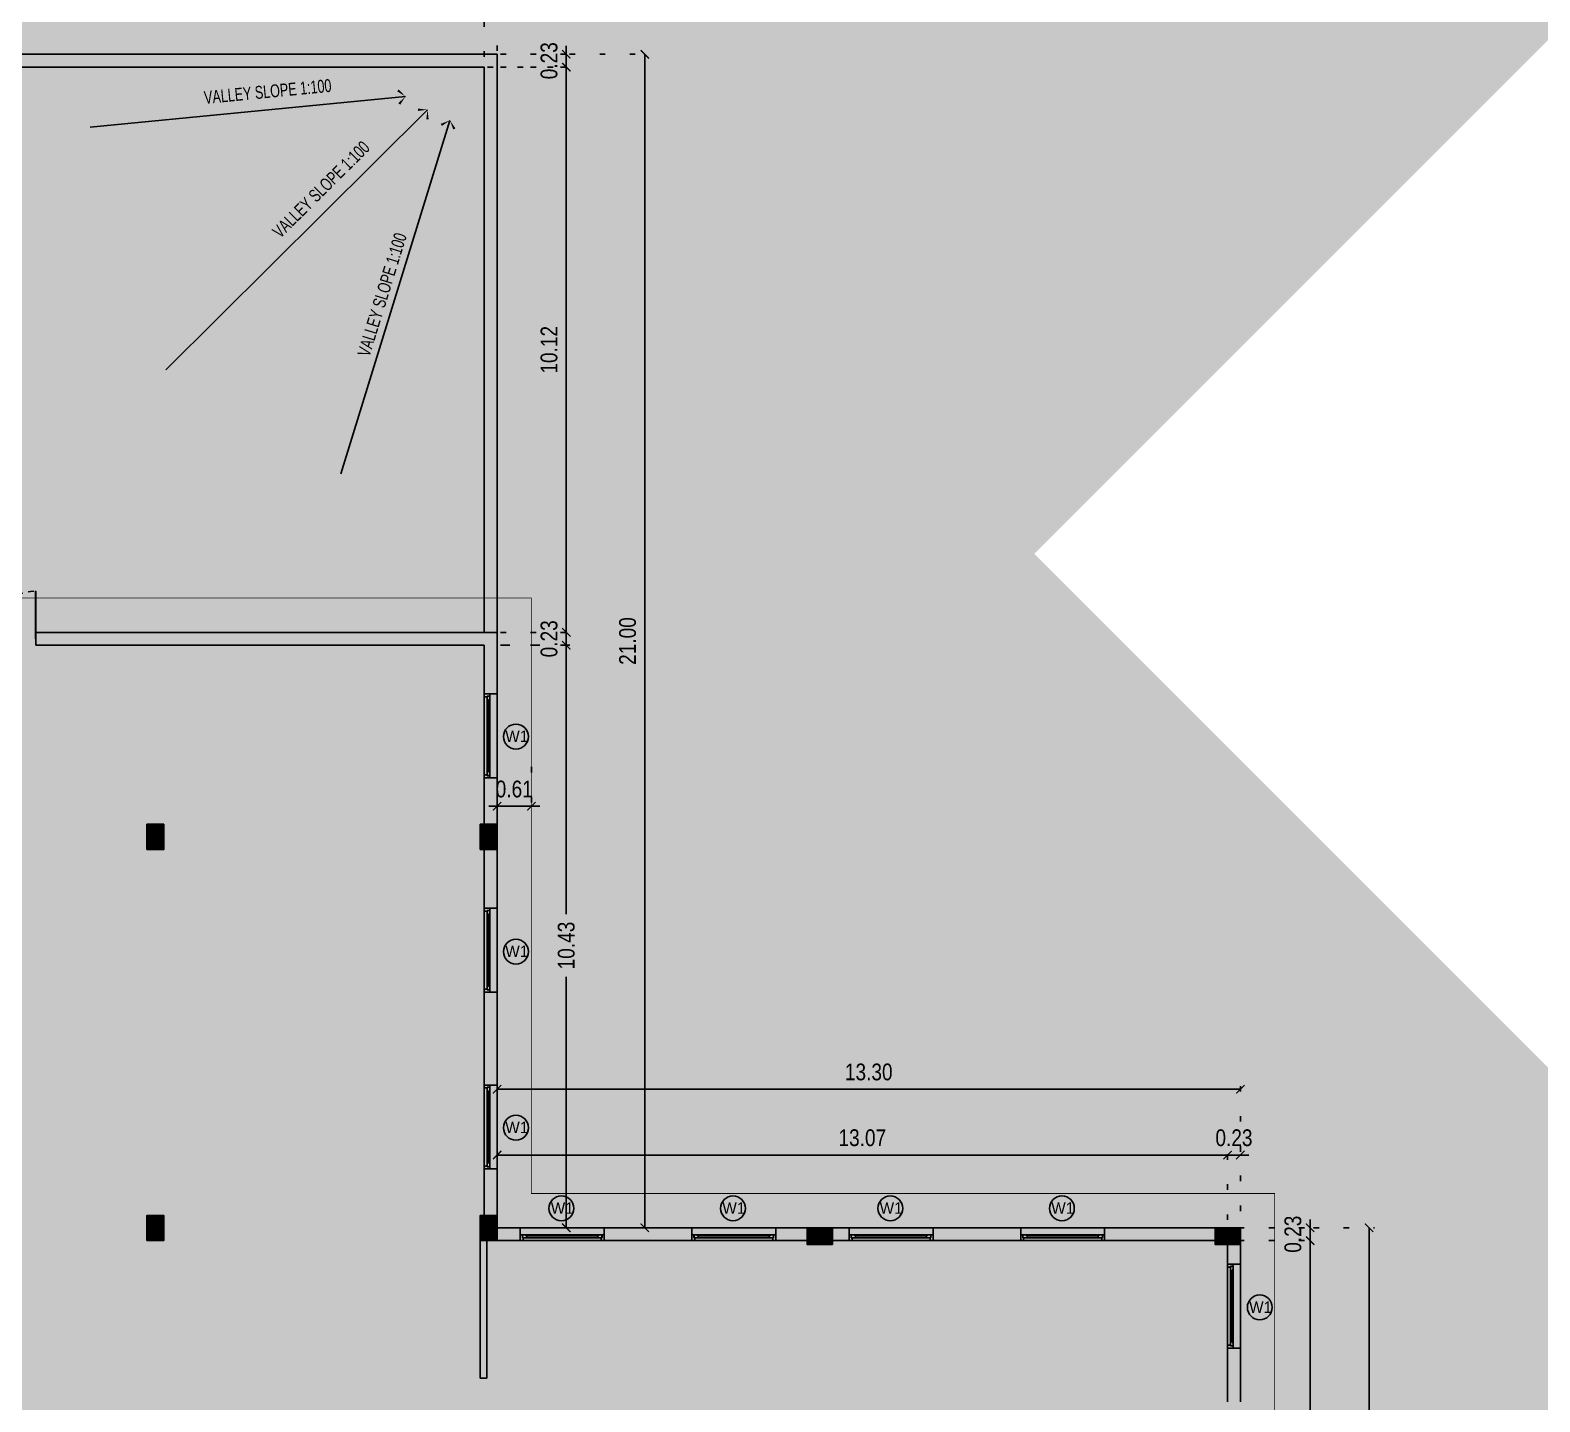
# Model space of a CAD drawing. Header units: metres. Extents: x 1422408 to 2267498, y 3894 to 80428.
# Drawn here: x 2267133.05 to 2267160.06, y 4164.81 to 4189.36 of the extents above; entities that cross this region are included whole.
import ezdxf

# ---------------------------------------------------------------- set-up
doc = ezdxf.new("R2010")
doc.units = ezdxf.units.M
doc.header["$LTSCALE"] = 3.5
doc.header["$MEASUREMENT"] = 0
for name, pattern in [('DASHED2', [0.375, 0.25, -0.125]), ('DOT2', [0.125, 0, -0.125]), ('HIDDEN', [0.375, 0.25, -0.125])]:
    doc.linetypes.add(name, pattern=pattern)
doc.layers.get('0').update_dxf_attribs({"linetype": 'CONTINUOUS'})
doc.layers.get('DEFPOINTS').update_dxf_attribs({"linetype": 'CONTINUOUS'})
for name, color, linetype in [('CAR', 8, 'DASHED2'), ('COLUMN', 2, 'CONTINUOUS'), ('DIM', 41, 'CONTINUOUS'), ('ED', 30, 'CONTINUOUS'), ('FULLPARTITION', 205, 'CONTINUOUS'), ('FURN', 35, 'CONTINUOUS'), ('GLASS', 4, 'CONTINUOUS'), ('TEXT', 4, 'CONTINUOUS'), ('WALL', 125, 'CONTINUOUS'), ('window', 252, 'CONTINUOUS')]:
    doc.layers.add(name, color=color, linetype=linetype)
doc.layers.add('P', color=250, linetype='CONTINUOUS', lineweight=100)
doc.styles.add('DM', font='arial.ttf', dxfattribs={"width": 0.7, "height": 200})
doc.styles.add('ID', font='GOTHIC.TTF', dxfattribs={"width": 0.85})
doc.styles.add('USA TEXT', font='GOTHIC.TTF')
doc.dimstyles.new('1-100-ED', dxfattribs={"dimtxt": 350, "dimasz": 100, "dimexe": 0.18, "dimexo": 0.0625, "dimgap": 25, "dimtad": 1, "dimdec": 0, "dimzin": 0, "dimdsep": 46, "dimtxsty": 'USA TEXT', "dimblk": 'ARCHTICK', "dimcen": 0.1, "dimclrd": 252, "dimclre": 9, "dimclrt": 3, "dimadec": 0, "dimazin": 0, "dimtfac": 1, "dimtdec": 0, "dimtofl": 0, "dimtmove": 2, "dimatfit": 3, "dimldrblk": 'ARCHTICK', "dimfxl": 0.18, "dimtolj": 1, "dimtzin": 0, "dimarcsym": 0})
doc.dimstyles.new('1-100-ID', dxfattribs={"dimtxt": 0.3, "dimasz": 0.15, "dimexe": 0.1, "dimexo": 0.06, "dimgap": 0.15, "dimtad": 1, "dimzin": 3, "dimdsep": 46, "dimtxsty": 'ID', "dimblk": 'ARCHTICK', "dimcen": 0, "dimclrd": 252, "dimclre": 252, "dimclrt": 3, "dimadec": 0, "dimazin": 0, "dimtfac": 1, "dimtix": 1, "dimtmove": 2, "dimatfit": 3, "dimldrblk": 'OPEN90', "dimfxl": 0, "dimtolj": 1, "dimtzin": 0, "dimarcsym": 0})
pattern_1 = [(45, (0, 0), (-4.419417382415921, 4.419417382415921), [])]

# ---------------------------------------------------------------- blocks, each defined once
blk = doc.blocks.new('1')
at = {"layer": 'COLUMN'}
h = blk.add_hatch(dxfattribs=at)
h.set_pattern_fill('ANSI31', color=8, scale=50, style=0)
h.set_pattern_definition(pattern_1)
h.paths.add_polyline_path([(1593151.674907112, -270597.1638568315), (1592851.674907112, -270597.1638568315), (1592851.674907112, -270147.1638568314), (1593151.674907112, -270147.1638568314)])
at = {"layer": 'COLUMN', "color": 4}
for p, q in [((1592966.674907112, -270147.1525161577), (1592966.674907112, -270597.1638568315)), ((1592851.674907112, -270482.1638568315), (1593151.674907112, -270482.1638568315))]:
    blk.add_line(p, q, dxfattribs=at)
at = {"layer": 'COLUMN'}
for points in [[(1593151.674907112, -270597.1638568315), (1592851.674907112, -270597.1638568315), (1592851.674907112, -270147.1638568314), (1593151.674907112, -270147.1638568314)], [(1592938.497933328, -270453.787332027), (1592994.851880896, -270453.787332027), (1592994.851880896, -270509.6651172484), (1592938.497933328, -270509.6651172484)]]:
    blk.add_lwpolyline(points, close=True, dxfattribs=at)
blk = doc.blocks.new('4')
at = {"layer": 'COLUMN'}
h = blk.add_hatch(dxfattribs=at)
h.set_pattern_fill('ANSI31', color=8, scale=50, style=0)
h.set_pattern_definition(pattern_1)
h.paths.add_polyline_path([(1693358.129039685, -270597.1638568315), (1693658.129039685, -270597.1638568315), (1693658.129039685, -270147.1638568314), (1693358.129039685, -270147.1638568314)])
at = {"layer": 'COLUMN', "color": 4}
for p, q in [((1693508.129039684, -270147.1525161577), (1693508.129039684, -270597.1638568315)), ((1693658.129039684, -270482.1638568315), (1693358.129039684, -270482.1638568315))]:
    blk.add_line(p, q, dxfattribs=at)
at = {"layer": 'COLUMN'}
for points in [[(1693358.129039685, -270597.1638568315), (1693658.129039685, -270597.1638568315), (1693658.129039685, -270147.1638568314), (1693358.129039685, -270147.1638568314)], [(1693536.306013468, -270453.787332027), (1693479.952065901, -270453.787332027), (1693479.952065901, -270509.6651172484), (1693536.306013468, -270509.6651172484)]]:
    blk.add_lwpolyline(points, close=True, dxfattribs=at)
blk = doc.blocks.new('WINDWO')
at = {"layer": 'WALL'}
for p, q in [((0, 229.9999999998254), (0, 0)), ((1500.000000000815, 229.9999999981373), (1500.000000000815, 0))]:
    blk.add_line(p, q, dxfattribs=at)
at = {"layer": 'window', "color": 252}
for p, q in [((51.11111111403444, 230.0000000056461), (0, 229.9999999998254)), ((37.58842776785605, 127.7777777835726), (5.8207661e-09, 127.7777777836309)), ((0, 0), (1500, 0)), ((37.58842777390964, 179.5692640636698), (37.58842776785605, 127.7777777835726)), ((51.11111111403444, 179.5692640636698), (37.58842777390964, 179.5692640636698)), ((38.33333333616611, 178.8888889005756), (38.33333333604968, 127.7777777895098)), ((115.000000002794, 178.8888889004593), (38.33333333616611, 178.8888889005756)), ((101.6166860884986, 127.7777777894516), (38.33333333604968, 127.7777777895098)), ((1448.888888892718, 229.9999999981956), (51.11111111403444, 229.999999999709)), ((51.11111111403444, 230.0000000056461), (51.11111111403444, 179.5692640636698)), ((101.6166860884986, 147.3984691270161), (101.6166860884986, 127.7777777894516)), ((101.6166860884986, 147.3984691270161), (115.0000000057043, 147.3984691270161)), ((102.222222225042, 140.7819060593028), (102.222222225042, 146.9444444501423)), ((102.222222225042, 140.5555555672035), (102.2222222249256, 127.7777777894516)), ((115.0000000057043, 140.5555555672035), (102.222222225042, 140.5555555672035)), ((102.2222222249256, 127.7777777894516), (115.0000000055879, 127.7777777893934)), ((115.000000002794, 178.8888889004593), (115.0000000057043, 147.3984691270161)), ((115.0000000057043, 140.5555555672035), (115.0000000055879, 127.7777777893934)), ((1385.000000000815, 178.8888888812507), (1461.666666670469, 178.8888888871296)), ((1385.000000000815, 178.8888888812507), (1385.000000003842, 147.3984691078076)), ((1398.383313918137, 147.3984691078076), (1385.000000003842, 147.3984691078076)), ((1385.000000003842, 140.5555555479368), (1397.777777781593, 140.5555555479368)), ((1385.000000003842, 140.5555555479368), (1385.000000003725, 127.7777777701849)), ((1397.777777784504, 127.7777777701849), (1385.000000003725, 127.7777777701849)), ((1397.777777781593, 140.5555555479368), (1397.777777784504, 127.7777777701849)), ((1398.383313918137, 147.3984691078076), (1398.383313920931, 127.7777777701849)), ((1398.383313920931, 127.7777777701849), (1461.666666670353, 127.7777777700685)), ((1448.888888892718, 229.9999999981956), (1448.888888892601, 179.5692640561609)), ((1448.888888892718, 229.9999999981956), (1500.000000000815, 229.9999999981373)), ((1448.888888892601, 179.5692640561609), (1462.41157223878, 179.5692640561609)), ((1461.666666670469, 178.8888888871296), (1461.666666670353, 127.7777777700685)), ((1462.41157223878, 179.5692640561609), (1462.411572238663, 127.7777777700685)), ((1462.411572238663, 127.7777777700685), (1500.000000003609, 127.7777777760056))]:
    blk.add_line(p, q, dxfattribs=at)
at = {"layer": 'window', "color": 4}
for p, q in [((1397.777777781593, 146.9444444428081), (102.222222225042, 146.9444444501423)), ((1397.777777781593, 140.7819060400943), (102.222222225042, 140.7819060593028)), ((1397.777777781593, 140.7819060400943), (1397.777777781593, 146.9444444428081))]:
    blk.add_line(p, q, dxfattribs=at)
at = {"layer": 'window', "color": 250}
for p, q in [((1385.000000000815, 178.8888888812507), (115.000000002794, 178.8888889004593)), ((1385.000000003725, 127.7777777701849), (115.0000000055879, 127.7777777893934))]:
    blk.add_line(p, q, dxfattribs=at)
blk = doc.blocks.new('A$C640A4A0E')
at = {"layer": 'GLASS'}
for p, q in [((12.49999776761979, 1016.898785464931), (-2.2323802114e-06, 1016.898785464931)), ((1029.999997767619, 1016.898785464931), (1017.99999776762, 1016.898785464931)), ((1017.99999776762, 0.0712123601697385), (1017.99999776762, 1016.898785464931)), ((1029.999997767619, 0.0004482408985496), (1029.999997767619, 1016.898785464931)), ((1017.99999776762, 0.0004482408985496), (1029.999997767619, 0.0004482408985496))]:
    blk.add_line(p, q, dxfattribs=at)
at = {"layer": 'GLASS', "linetype": 'HIDDEN', "ltscale": 0.5}
blk.add_arc((1029.999997767619, 1017.500626232242), 1017.500177991291, 180.0338898593459, 269.324260271911, dxfattribs=at)
blk = doc.blocks.new('_ArchTick')
at = {"color": 0, "linetype": 'ByBlock', "const_width": 0.15}
blk.add_lwpolyline([(-0.5, -0.5), (0.5, 0.5)], dxfattribs=at)
blk = doc.blocks.new('*D496')
at = {"layer": 'DEFPOINTS', "color": 0, "transparency": 16777216}
for p in [(2267141.174468136, 4190.485913955778), (2267109.404581597, 4188.335429591299), (2267141.174468136, 4188.282772146454)]:
    blk.add_point(p, dxfattribs=at)
at = {"layer": 'ED', "color": 252, "linetype": 'DOT2', "lineweight": -2, "transparency": 16777216}
for p, q in [((2267109.404581597, 4188.395429591299), (2267109.404581597, 4190.585913955779)), ((2267141.174468136, 4188.342772146454), (2267141.174468136, 4190.585913955779))]:
    blk.add_line(p, q, dxfattribs=at)
at = {"layer": 'ED', "color": 252, "lineweight": -2, "transparency": 16777216}
blk.add_line((2267109.404581597, 4190.485913955778), (2267141.174468136, 4190.485913955778), dxfattribs=at)
at = {"layer": 'ED', "color": 252, "lineweight": -2, "transparency": 16777216, "xscale": 0.15, "yscale": 0.15, "zscale": 0.15, "rotation": 180}
blk.add_blockref('_ArchTick', (2267109.404581597, 4190.485913955778), dxfattribs=at)
at = {"layer": 'ED', "color": 252, "lineweight": -2, "transparency": 16777216, "xscale": 0.15, "yscale": 0.15, "zscale": 0.15}
blk.add_blockref('_ArchTick', (2267141.174468136, 4190.485913955778), dxfattribs=at)
at = {"layer": 'ED', "color": 3, "transparency": 16777216, "insert": (2267125.289524866, 4190.79345984293), "char_height": 0.3, "attachment_point": 5, "style": 'ID'}
blk.add_mtext('\\A1;31.77', dxfattribs=at)
blk = doc.blocks.new('_Open90')
at = {"color": 0, "linetype": 'ByBlock', "lineweight": -2}
for p, q in [((0, 0), (-1, 0)), ((-0.5, 0.5), (0, 0)), ((0, 0), (-0.5, -0.5))]:
    blk.add_line(p, q, dxfattribs=at)
blk = doc.blocks.new('*D497')
at = {"layer": 'DEFPOINTS', "color": 0, "transparency": 16777216}
for p in [(2267141.40447197, 4190.485913955778), (2267141.40447197, 4188.926412137512), (2267141.174468136, 4188.282772146454)]:
    blk.add_point(p, dxfattribs=at)
at = {"layer": 'ED', "color": 252, "lineweight": -2, "transparency": 16777216}
for p, q in [((2267141.174468136, 4190.485913955778), (2267141.024468136, 4190.485913955778)), ((2267141.174468136, 4190.485913955778), (2267141.40447197, 4190.485913955778)), ((2267141.40447197, 4190.485913955778), (2267141.55447197, 4190.485913955778))]:
    blk.add_line(p, q, dxfattribs=at)
at = {"layer": 'ED', "color": 252, "linetype": 'DOT2', "lineweight": -2, "transparency": 16777216}
for p, q in [((2267141.174468136, 4188.342772146454), (2267141.174468136, 4190.585913955779)), ((2267141.40447197, 4188.986412137512), (2267141.40447197, 4190.585913955779))]:
    blk.add_line(p, q, dxfattribs=at)
at = {"layer": 'ED', "color": 252, "lineweight": -2, "transparency": 16777216, "xscale": 0.15, "yscale": 0.15, "zscale": 0.15}
blk.add_blockref('_ArchTick', (2267141.174468136, 4190.485913955778), dxfattribs=at)
at = {"layer": 'ED', "color": 252, "lineweight": -2, "transparency": 16777216, "xscale": 0.15, "yscale": 0.15, "zscale": 0.15, "rotation": 180}
blk.add_blockref('_ArchTick', (2267141.40447197, 4190.485913955778), dxfattribs=at)
at = {"layer": 'ED', "color": 3, "transparency": 16777216, "insert": (2267141.289470053, 4190.79345984293), "char_height": 0.3, "attachment_point": 5, "style": 'ID'}
blk.add_mtext('\\A1;0.23', dxfattribs=at)
blk = doc.blocks.new('*D554')
at = {"layer": 'DEFPOINTS', "color": 0, "transparency": 16777216}
for p in [(2267154.076680339, 4167.69634217402), (2267155.952803974, 4167.69634217402), (2267155.310283862, 4160.426411745312)]:
    blk.add_point(p, dxfattribs=at)
at = {"layer": 'ED', "color": 252, "linetype": 'DOT2', "lineweight": -2, "transparency": 16777216}
for p, q in [((2267154.136680339, 4167.69634217402), (2267156.052803974, 4167.69634217402)), ((2267155.370283862, 4160.426411745312), (2267156.052803974, 4160.426411745312))]:
    blk.add_line(p, q, dxfattribs=at)
at = {"layer": 'ED', "color": 252, "lineweight": -2, "transparency": 16777216}
blk.add_line((2267155.952803974, 4160.426411745312), (2267155.952803974, 4167.69634217402), dxfattribs=at)
at = {"layer": 'ED', "color": 252, "lineweight": -2, "transparency": 16777216, "xscale": 0.15, "yscale": 0.15, "zscale": 0.15}
for p, rotation in [((2267155.952803974, 4167.69634217402), 90), ((2267155.952803974, 4160.426411745312), 270)]:
    blk.add_blockref('_ArchTick', p, dxfattribs=dict(at, rotation=rotation))
at = {"layer": 'ED', "color": 3, "transparency": 16777216, "insert": (2267155.645258086, 4164.061376959023), "char_height": 0.3, "attachment_point": 5, "rotation": 90, "style": 'ID'}
blk.add_mtext('\\A1;7.27', dxfattribs=at)
blk = doc.blocks.new('*D555')
at = {"layer": 'DEFPOINTS', "color": 0, "transparency": 16777216}
for p in [(2267154.076680339, 4167.69634217402), (2267154.07668047, 4167.926276653245), (2267155.952803974, 4167.926276653245)]:
    blk.add_point(p, dxfattribs=at)
at = {"layer": 'ED', "color": 252, "lineweight": -2, "transparency": 16777216}
for p, q in [((2267155.952803974, 4167.926276653245), (2267155.952803974, 4168.076276653244)), ((2267155.952803974, 4167.69634217402), (2267155.952803974, 4167.926276653245)), ((2267155.952803974, 4167.69634217402), (2267155.952803974, 4167.546342174021))]:
    blk.add_line(p, q, dxfattribs=at)
at = {"layer": 'ED', "color": 252, "linetype": 'DOT2', "lineweight": -2, "transparency": 16777216}
for p, q in [((2267154.136680339, 4167.69634217402), (2267156.052803974, 4167.69634217402)), ((2267154.13668047, 4167.926276653245), (2267156.052803974, 4167.926276653245))]:
    blk.add_line(p, q, dxfattribs=at)
at = {"layer": 'ED', "color": 252, "lineweight": -2, "transparency": 16777216, "xscale": 0.15, "yscale": 0.15, "zscale": 0.15}
for p, rotation in [((2267155.952803974, 4167.926276653245), 270), ((2267155.952803974, 4167.69634217402), 90)]:
    blk.add_blockref('_ArchTick', p, dxfattribs=dict(at, rotation=rotation))
at = {"layer": 'ED', "color": 3, "transparency": 16777216, "insert": (2267155.645258086, 4167.811309412989), "char_height": 0.3, "attachment_point": 5, "rotation": 90, "style": 'ID'}
blk.add_mtext('\\A1;0.23', dxfattribs=at)
blk = doc.blocks.new('*D556')
at = {"layer": 'DEFPOINTS', "color": 0, "transparency": 16777216}
for p in [(2267155.952803967, 4167.926276653245), (2267157.006102954, 4167.926276653245), (2267155.952803967, 4153.268020301181)]:
    blk.add_point(p, dxfattribs=at)
at = {"layer": 'ED', "color": 252, "linetype": 'DOT2', "lineweight": -2, "transparency": 16777216}
for p, q in [((2267156.012803967, 4167.926276653245), (2267157.106102954, 4167.926276653245)), ((2267156.012803967, 4153.268020301181), (2267157.106102954, 4153.268020301181))]:
    blk.add_line(p, q, dxfattribs=at)
at = {"layer": 'ED', "color": 252, "lineweight": -2, "transparency": 16777216}
blk.add_line((2267157.006102954, 4153.268020301181), (2267157.006102954, 4167.926276653245), dxfattribs=at)
at = {"layer": 'ED', "color": 252, "lineweight": -2, "transparency": 16777216, "xscale": 0.15, "yscale": 0.15, "zscale": 0.15}
for p, rotation in [((2267157.006102954, 4167.926276653245), 90), ((2267157.006102954, 4153.268020301181), 270)]:
    blk.add_blockref('_ArchTick', p, dxfattribs=dict(at, rotation=rotation))
at = {"layer": 'ED', "color": 3, "transparency": 16777216, "insert": (2267156.698557066, 4160.59714847657), "char_height": 0.3, "attachment_point": 5, "rotation": 90, "style": 'ID'}
blk.add_mtext('\\A1;14.66', dxfattribs=at)
blk = doc.blocks.new('*D557')
at = {"layer": 'DEFPOINTS', "color": 0, "transparency": 16777216}
for p in [(2267154.474581593, 4169.227843643336), (2267141.404581594, 4168.200226000798), (2267154.474581593, 4167.468964836848)]:
    blk.add_point(p, dxfattribs=at)
at = {"layer": 'ED', "color": 252, "linetype": 'DOT2', "lineweight": -2, "transparency": 16777216}
for p, q in [((2267141.404581594, 4168.260226000798), (2267141.404581594, 4169.327843643337)), ((2267154.474581593, 4167.528964836849), (2267154.474581593, 4169.327843643337))]:
    blk.add_line(p, q, dxfattribs=at)
at = {"layer": 'ED', "color": 252, "lineweight": -2, "transparency": 16777216}
blk.add_line((2267141.404581594, 4169.227843643336), (2267154.474581593, 4169.227843643336), dxfattribs=at)
at = {"layer": 'ED', "color": 252, "lineweight": -2, "transparency": 16777216, "xscale": 0.15, "yscale": 0.15, "zscale": 0.15, "rotation": 180}
blk.add_blockref('_ArchTick', (2267141.404581594, 4169.227843643336), dxfattribs=at)
at = {"layer": 'ED', "color": 252, "lineweight": -2, "transparency": 16777216, "xscale": 0.15, "yscale": 0.15, "zscale": 0.15}
blk.add_blockref('_ArchTick', (2267154.474581593, 4169.227843643336), dxfattribs=at)
at = {"layer": 'ED', "color": 3, "transparency": 16777216, "insert": (2267147.939581593, 4169.535389530488), "char_height": 0.3, "attachment_point": 5, "style": 'ID'}
blk.add_mtext('\\A1;13.07', dxfattribs=at)
blk = doc.blocks.new('*D558')
at = {"layer": 'DEFPOINTS', "color": 0, "transparency": 16777216}
for p in [(2267154.704581593, 4169.227843643336), (2267154.474581593, 4167.468964836848), (2267154.704581593, 4167.626276549239)]:
    blk.add_point(p, dxfattribs=at)
at = {"layer": 'ED', "color": 252, "linetype": 'DOT2', "lineweight": -2, "transparency": 16777216}
for p, q in [((2267154.474581593, 4167.528964836849), (2267154.474581593, 4169.327843643337)), ((2267154.704581593, 4167.68627654924), (2267154.704581593, 4169.327843643337))]:
    blk.add_line(p, q, dxfattribs=at)
at = {"layer": 'ED', "color": 252, "lineweight": -2, "transparency": 16777216}
for p, q in [((2267154.474581593, 4169.227843643336), (2267154.324581593, 4169.227843643336)), ((2267154.474581593, 4169.227843643336), (2267154.704581593, 4169.227843643336)), ((2267154.704581593, 4169.227843643336), (2267154.854581593, 4169.227843643336))]:
    blk.add_line(p, q, dxfattribs=at)
at = {"layer": 'ED', "color": 252, "lineweight": -2, "transparency": 16777216, "xscale": 0.15, "yscale": 0.15, "zscale": 0.15}
blk.add_blockref('_ArchTick', (2267154.474581593, 4169.227843643336), dxfattribs=at)
at = {"layer": 'ED', "color": 252, "lineweight": -2, "transparency": 16777216, "xscale": 0.15, "yscale": 0.15, "zscale": 0.15, "rotation": 180}
blk.add_blockref('_ArchTick', (2267154.704581593, 4169.227843643336), dxfattribs=at)
at = {"layer": 'ED', "color": 3, "transparency": 16777216, "insert": (2267154.589581593, 4169.535389530488), "char_height": 0.3, "attachment_point": 5, "style": 'ID'}
blk.add_mtext('\\A1;0.23', dxfattribs=at)
blk = doc.blocks.new('*D559')
at = {"layer": 'DEFPOINTS', "color": 0, "transparency": 16777216}
for p in [(2267154.704581593, 4170.405441273057), (2267141.404581594, 4169.227843643336), (2267154.704581593, 4169.227843643336)]:
    blk.add_point(p, dxfattribs=at)
at = {"layer": 'ED', "color": 252, "linetype": 'DOT2', "lineweight": -2, "transparency": 16777216}
for p, q in [((2267141.404581594, 4169.287843643337), (2267141.404581594, 4170.505441273058)), ((2267154.704581593, 4169.287843643337), (2267154.704581593, 4170.505441273058))]:
    blk.add_line(p, q, dxfattribs=at)
at = {"layer": 'ED', "color": 252, "lineweight": -2, "transparency": 16777216}
blk.add_line((2267141.404581594, 4170.405441273057), (2267154.704581593, 4170.405441273057), dxfattribs=at)
at = {"layer": 'ED', "color": 252, "lineweight": -2, "transparency": 16777216, "xscale": 0.15, "yscale": 0.15, "zscale": 0.15, "rotation": 180}
blk.add_blockref('_ArchTick', (2267141.404581594, 4170.405441273057), dxfattribs=at)
at = {"layer": 'ED', "color": 252, "lineweight": -2, "transparency": 16777216, "xscale": 0.15, "yscale": 0.15, "zscale": 0.15}
blk.add_blockref('_ArchTick', (2267154.704581593, 4170.405441273057), dxfattribs=at)
at = {"layer": 'ED', "color": 3, "transparency": 16777216, "insert": (2267148.054581594, 4170.712987160209), "char_height": 0.3, "attachment_point": 5, "style": 'ID'}
blk.add_mtext('\\A1;13.30', dxfattribs=at)
blk = doc.blocks.new('*D568')
at = {"layer": 'DEFPOINTS', "color": 0, "transparency": 16777216}
for p in [(2267140.934843483, 4178.351411735929), (2267142.64276785, 4178.351411735929), (2267141.479991495, 4167.926409954494)]:
    blk.add_point(p, dxfattribs=at)
at = {"layer": 'ED', "color": 252, "linetype": 'DOT2', "lineweight": -2, "transparency": 16777216}
for p, q in [((2267140.994843483, 4178.351411735929), (2267142.74276785, 4178.351411735929)), ((2267141.539991495, 4167.926409954494), (2267142.74276785, 4167.926409954494))]:
    blk.add_line(p, q, dxfattribs=at)
at = {"layer": 'ED', "color": 252, "lineweight": -2, "transparency": 16777216}
for p, q in [((2267142.64276785, 4178.351411735929), (2267142.64276785, 4173.537612570251)), ((2267142.64276785, 4167.926409954494), (2267142.64276785, 4172.416446696696))]:
    blk.add_line(p, q, dxfattribs=at)
at = {"layer": 'ED', "color": 252, "lineweight": -2, "transparency": 16777216, "xscale": 0.15, "yscale": 0.15, "zscale": 0.15}
for p, rotation in [((2267142.64276785, 4178.351411735929), 90), ((2267142.64276785, 4167.926409954494), 270)]:
    blk.add_blockref('_ArchTick', p, dxfattribs=dict(at, rotation=rotation))
at = {"layer": 'ED', "color": 3, "transparency": 16777216, "insert": (2267142.642767842, 4172.97702963283), "char_height": 0.3, "attachment_point": 5, "rotation": 90, "style": 'ID'}
blk.add_mtext('\\A1;10.43', dxfattribs=at)
blk = doc.blocks.new('*D569')
at = {"layer": 'DEFPOINTS', "color": 0, "transparency": 16777216}
for p in [(2267141.404471971, 4188.926412137514), (2267142.64276785, 4188.926412137514), (2267141.404474408, 4188.696422444131)]:
    blk.add_point(p, dxfattribs=at)
at = {"layer": 'ED', "color": 252, "lineweight": -2, "transparency": 16777216}
for p, q in [((2267142.64276785, 4188.926412137514), (2267142.64276785, 4189.076412137513)), ((2267142.64276785, 4188.696422444131), (2267142.64276785, 4188.926412137514)), ((2267142.64276785, 4188.696422444131), (2267142.64276785, 4188.546422444131))]:
    blk.add_line(p, q, dxfattribs=at)
at = {"layer": 'ED', "color": 252, "linetype": 'DOT2', "lineweight": -2, "transparency": 16777216}
for p, q in [((2267141.464471971, 4188.926412137514), (2267142.74276785, 4188.926412137514)), ((2267141.464474408, 4188.696422444131), (2267142.74276785, 4188.696422444131))]:
    blk.add_line(p, q, dxfattribs=at)
at = {"layer": 'ED', "color": 252, "lineweight": -2, "transparency": 16777216, "xscale": 0.15, "yscale": 0.15, "zscale": 0.15}
for p, rotation in [((2267142.64276785, 4188.926412137514), 270), ((2267142.64276785, 4188.696422444131), 90)]:
    blk.add_blockref('_ArchTick', p, dxfattribs=dict(at, rotation=rotation))
at = {"layer": 'ED', "color": 3, "transparency": 16777216, "insert": (2267142.335221962, 4188.811417290178), "char_height": 0.3, "attachment_point": 5, "rotation": 90, "style": 'ID'}
blk.add_mtext('\\A1;0.23', dxfattribs=at)
blk = doc.blocks.new('*D570')
at = {"layer": 'DEFPOINTS', "color": 0, "transparency": 16777216}
for p in [(2267142.642767843, 4188.926412137514), (2267144.048323405, 4188.926412137514), (2267142.642767843, 4167.92638247291)]:
    blk.add_point(p, dxfattribs=at)
at = {"layer": 'ED', "color": 252, "linetype": 'DOT2', "lineweight": -2, "transparency": 16777216}
for p, q in [((2267142.702767843, 4188.926412137514), (2267144.148323405, 4188.926412137514)), ((2267142.702767843, 4167.92638247291), (2267144.148323405, 4167.92638247291))]:
    blk.add_line(p, q, dxfattribs=at)
at = {"layer": 'ED', "color": 252, "lineweight": -2, "transparency": 16777216}
blk.add_line((2267144.048323405, 4167.92638247291), (2267144.048323405, 4188.926412137514), dxfattribs=at)
at = {"layer": 'ED', "color": 252, "lineweight": -2, "transparency": 16777216, "xscale": 0.15, "yscale": 0.15, "zscale": 0.15}
for p, rotation in [((2267144.048323405, 4188.926412137514), 90), ((2267144.048323405, 4167.92638247291), 270)]:
    blk.add_blockref('_ArchTick', p, dxfattribs=dict(at, rotation=rotation))
at = {"layer": 'ED', "color": 3, "transparency": 16777216, "insert": (2267143.740777517, 4178.426397304568), "char_height": 0.3, "attachment_point": 5, "rotation": 90, "style": 'ID'}
blk.add_mtext('\\A1;21.00', dxfattribs=at)
blk = doc.blocks.new('*D590')
at = {"layer": 'DEFPOINTS', "color": 0, "transparency": 16777216}
for p in [(2267141.404468136, 4176.235362965901), (2267142.017918699, 4176.235362965901), (2267142.017918699, 4175.468696299296)]:
    blk.add_point(p, dxfattribs=at)
at = {"layer": 'ED', "color": 252, "linetype": 'DOT2', "lineweight": -2, "transparency": 16777216}
for p, q in [((2267141.404468136, 4176.175362965901), (2267141.404468136, 4175.368696299296)), ((2267142.017918699, 4176.175362965901), (2267142.017918699, 4175.368696299296))]:
    blk.add_line(p, q, dxfattribs=at)
at = {"layer": 'ED', "color": 252, "lineweight": -2, "transparency": 16777216}
for p, q in [((2267141.404468136, 4175.468696299296), (2267141.254468136, 4175.468696299296)), ((2267141.404468136, 4175.468696299296), (2267142.017918699, 4175.468696299296)), ((2267142.017918699, 4175.468696299296), (2267142.167918699, 4175.468696299296))]:
    blk.add_line(p, q, dxfattribs=at)
at = {"layer": 'ED', "color": 252, "lineweight": -2, "transparency": 16777216, "xscale": 0.15, "yscale": 0.15, "zscale": 0.15}
blk.add_blockref('_ArchTick', (2267141.404468136, 4175.468696299296), dxfattribs=at)
at = {"layer": 'ED', "color": 252, "lineweight": -2, "transparency": 16777216, "xscale": 0.15, "yscale": 0.15, "zscale": 0.15, "rotation": 180}
blk.add_blockref('_ArchTick', (2267142.017918699, 4175.468696299296), dxfattribs=at)
at = {"layer": 'ED', "color": 3, "transparency": 16777216, "insert": (2267141.711193417, 4175.776242186448), "char_height": 0.3, "attachment_point": 5, "style": 'ID'}
blk.add_mtext('\\A1;0.61', dxfattribs=at)
blk = doc.blocks.new('*D610')
at = {"layer": 'DEFPOINTS', "color": 0, "transparency": 16777216}
for p in [(2267141.404471971, 4178.581401429312), (2267142.64276785, 4178.581401429312), (2267141.404474408, 4178.351411735929)]:
    blk.add_point(p, dxfattribs=at)
at = {"layer": 'ED', "color": 252, "linetype": 'DOT2', "lineweight": -2, "transparency": 16777216}
for p, q in [((2267141.464471971, 4178.581401429312), (2267142.74276785, 4178.581401429312)), ((2267141.464474408, 4178.351411735929), (2267142.74276785, 4178.351411735929))]:
    blk.add_line(p, q, dxfattribs=at)
at = {"layer": 'ED', "color": 252, "lineweight": -2, "transparency": 16777216}
for p, q in [((2267142.64276785, 4178.581401429312), (2267142.64276785, 4178.731401429312)), ((2267142.64276785, 4178.351411735929), (2267142.64276785, 4178.581401429312)), ((2267142.64276785, 4178.351411735929), (2267142.64276785, 4178.201411735929))]:
    blk.add_line(p, q, dxfattribs=at)
at = {"layer": 'ED', "color": 252, "lineweight": -2, "transparency": 16777216, "xscale": 0.15, "yscale": 0.15, "zscale": 0.15}
for p, rotation in [((2267142.64276785, 4178.581401429312), 270), ((2267142.64276785, 4178.351411735929), 90)]:
    blk.add_blockref('_ArchTick', p, dxfattribs=dict(at, rotation=rotation))
at = {"layer": 'ED', "color": 3, "transparency": 16777216, "insert": (2267142.335221962, 4178.466406581977), "char_height": 0.3, "attachment_point": 5, "rotation": 90, "style": 'ID'}
blk.add_mtext('\\A1;0.23', dxfattribs=at)
blk = doc.blocks.new('*D611')
at = {"layer": 'DEFPOINTS', "color": 0, "transparency": 16777216}
for p in [(2267141.174474408, 4188.696412137533), (2267142.64276785, 4188.696412137533), (2267141.404474408, 4178.581401429312)]:
    blk.add_point(p, dxfattribs=at)
at = {"layer": 'ED', "color": 252, "linetype": 'DOT2', "lineweight": -2, "transparency": 16777216}
for p, q in [((2267141.234474408, 4188.696412137533), (2267142.74276785, 4188.696412137533)), ((2267141.464474408, 4178.581401429312), (2267142.74276785, 4178.581401429312))]:
    blk.add_line(p, q, dxfattribs=at)
at = {"layer": 'ED', "color": 252, "lineweight": -2, "transparency": 16777216}
blk.add_line((2267142.64276785, 4178.581401429312), (2267142.64276785, 4188.696412137533), dxfattribs=at)
at = {"layer": 'ED', "color": 252, "lineweight": -2, "transparency": 16777216, "xscale": 0.15, "yscale": 0.15, "zscale": 0.15}
for p, rotation in [((2267142.64276785, 4188.696412137533), 90), ((2267142.64276785, 4178.581401429312), 270)]:
    blk.add_blockref('_ArchTick', p, dxfattribs=dict(at, rotation=rotation))
at = {"layer": 'ED', "color": 3, "transparency": 16777216, "insert": (2267142.335221962, 4183.638906782779), "char_height": 0.3, "attachment_point": 5, "rotation": 90, "style": 'ID'}
blk.add_mtext('\\A1;10.12', dxfattribs=at)
blk = doc.blocks.new('ARROW2')
at = {"layer": 'FURN'}
for points in [[(1.819e-12, 0, 0, 1.40625, 0), (-3.977475644174773, 3.977475644174773, 1.40625, 1.40625, 0)], [(0, 0, 0, 1.40625, 0), (3.977475644174773, 3.977475644174773, 1.40625, 1.40625, 0)]]:
    blk.add_lwpolyline(points, format="xyseb", dxfattribs=at)

msp = doc.modelspace()

# ---------------------------------------------------------------- linework, layer by layer
at = {"layer": 'CAR', "ltscale": 2, "const_width": 0.012777777776743}
msp.add_lwpolyline([(2267142.017918699, 4168.539745070094), (2267142.017918699, 4179.194745471639), (2267108.561252035, 4179.194745471639), (2267108.561252035, 4148.254745876704), (2267148.393846223, 4148.254745876704), (2267148.393846223, 4152.654686967895), (2267155.317914771, 4152.654686967895), (2267155.317918942, 4168.539603791137), (2267142.017925214, 4168.539745069978)], dxfattribs=at)
at = {"layer": 'DIM', "color": 8}
for p, q in [((2267134.123255913, 4187.623202807556), (2267139.763658325, 4188.171253719305)), ((2267135.476658145, 4183.281600700513), (2267140.159380649, 4187.934496356229)), ((2267138.610010649, 4181.418144822175), (2267140.559693861, 4187.74412948795))]:
    msp.add_line(p, q, dxfattribs=at)
at = {"layer": 'FULLPARTITION', "color": 250, "linetype": 'HIDDEN', "ltscale": 0.75}
msp.add_line((2267141.104581595, 4165.236411736983), (2267141.104581595, 4165.236411736983), dxfattribs=at)
at = {"layer": 'TEXT'}
for centre in [(2267141.741507994, 4176.716424221575), (2267141.741507994, 4172.867890530786), (2267141.741507994, 4169.716571179854), (2267142.555680595, 4168.273667788188), (2267145.625674869, 4168.273667788188), (2267148.440680595, 4168.273667788188), (2267151.510674869, 4168.273667788188), (2267155.051692343, 4166.500723535948)]:
    msp.add_circle(centre, 0.2223103013126179, dxfattribs=at)
at = {"layer": 'WALL'}
for p, q in [((2267133.152914929, 4178.581411735907), (2267141.404581594, 4178.581411735907)), ((2267133.152914929, 4178.351406625759), (2267133.152914929, 4178.581411735907)), ((2267141.404581594, 4178.581411735907), (2267141.404581594, 4175.146411736201)), ((2267133.152914929, 4178.351411735927), (2267141.174581595, 4178.351411735927)), ((2267141.174581595, 4178.351411735927), (2267141.174581595, 4175.146411736201)), ((2267141.174581595, 4174.696411736249), (2267141.174581595, 4168.146411736783)), ((2267141.404581594, 4174.696411736249), (2267141.404581594, 4168.146411736783)), ((2267141.104581595, 4167.81141173682), (2267141.104581595, 4165.236411736983)), ((2267141.819584455, 4167.696458647546), (2267141.219581594, 4167.696473345562)), ((2267141.219581594, 4167.696411736829), (2267141.219581594, 4165.236411736983)), ((2267141.219581594, 4167.696411736829), (2267141.819584455, 4167.696411736829)), ((2267141.819584455, 4167.926401928471), (2267141.40458723, 4167.926411736694)), ((2267144.88957873, 4167.926329370525), (2267143.319584458, 4167.926366476629)), ((2267143.94935424, 4167.696406475672), (2267143.319584458, 4167.696421902798)), ((2267143.319584458, 4167.696411736829), (2267143.919581594, 4167.696411736829)), ((2267144.88957873, 4167.696383443484), (2267143.94935424, 4167.696406475672)), ((2267144.88957873, 4167.696411736829), (2267144.289581594, 4167.696411736829)), ((2267146.954581594, 4167.926280565149), (2267146.389578733, 4167.926293918686)), ((2267146.989581594, 4167.696411736829), (2267146.389578733, 4167.696411736829)), ((2267146.574286113, 4167.696342174018), (2267146.389578733, 4167.696346698614)), ((2267147.024286114, 4167.696342174018), (2267147.704584455, 4167.696342174018)), ((2267147.209286113, 4167.926280565149), (2267147.704584455, 4167.926280283074)), ((2267149.204584458, 4167.926279428586), (2267150.774578729, 4167.926278534284)), ((2267149.204584458, 4167.696342174018), (2267150.774578729, 4167.696342174018)), ((2267152.274578732, 4167.926277679795), (2267154.259286113, 4167.926276549286)), ((2267152.274578732, 4167.696342174018), (2267154.254581593, 4167.696342174018)), ((2267154.474581593, 4167.626276549239), (2267154.474581593, 4167.15887695405)), ((2267154.704581593, 4167.626276549239), (2267154.704581593, 4167.15887695405)), ((2267154.474581593, 4165.888876955428), (2267154.474581593, 4164.81140881759)), ((2267154.704581593, 4165.888876955428), (2267154.704581593, 4164.81140881759)), ((2267141.219581594, 4165.267921280171), (2267141.219581594, 4165.279921280158)), ((2267141.104581595, 4165.236411736983), (2267141.219581594, 4165.236411736983))]:
    msp.add_line(p, q, dxfattribs=at)
at = {"layer": 'WALL', "color": 250, "linetype": 'Continuous'}
for points in [[(2267109.174581597, 4178.581411735907), (2267109.174581597, 4188.926412137512), (2267141.40447197, 4188.926412137512), (2267141.404581594, 4178.581411735907)], [(2267109.404581597, 4178.581411735907), (2267109.404581597, 4188.696412137531), (2267141.174474407, 4188.696412137531), (2267141.174581595, 4178.581409298636)]]:
    msp.add_lwpolyline(points, dxfattribs=at)

# ---------------------------------------------------------------- block references
at = {"layer": 'COLUMN', "color": 8, "xscale": 0.0010000000018851, "yscale": 0.0010000000018851, "zscale": 0.0010000000018851}
for p in [(2265441.781453185, 4445.293575714979), (2265441.781453185, 4438.293575722663)]:
    msp.add_blockref('4', p, dxfattribs=at)
at = {"layer": 'COLUMN', "color": 8, "extrusion": (0, 0, -1), "xscale": 0.0010000000018851, "yscale": 0.0010000000018851, "zscale": -0.000999999999919}
for p in [(-2268734.256263339, 4445.293575714979), (-2268734.256263339, 4438.293575722663)]:
    msp.add_blockref('1', p, dxfattribs=at)
at = {"layer": 'COLUMN', "color": 8, "extrusion": (0, 0, -1), "xscale": 0.0009999999989101, "yscale": 0.0009999999989101, "zscale": -0.000999999999919, "rotation": 270}
for p in [(-2266876.807421073, 5760.778085331487), (-2266884.107421087, 5760.77795014396)]:
    msp.add_blockref('1', p, dxfattribs=at)
at = {"layer": 'DIM'}
for p, xscale, yscale, zscale, rotation in [((2267139.763658325, 4188.171253719305), 0.0306666666629518, 0.0306666666629518, 0.0306666666629518, 95.54973529920696), ((2267140.159380649, 4187.934496356229), 0.0306666666674538, 0.0306666666674538, 0.0306666666674538, 134.8169433820352), ((2267140.559693861, 4187.74412948795), 0.030666666653421, 0.030666666653421, 0.030666666653421, 162.870580044665)]:
    msp.add_blockref('ARROW2', p, dxfattribs=dict(at, xscale=xscale, yscale=yscale, zscale=zscale, rotation=rotation))
at = {"layer": 'GLASS', "extrusion": (0, 0, -1), "xscale": 0.0008381877036914, "yscale": 0.0008381877036914, "zscale": -0.0008381877022039, "rotation": 179.9999961360596}
msp.add_blockref('A$C640A4A0E', (-2267132.28958154, 4179.318758624311), dxfattribs=at)
at = {"layer": 'P', "color": 1}
for p, xscale, yscale, zscale, rotation in [((2267141.404581594, 4175.978911736103), 0.0009999999989101, 0.0009999999989101, 0.0009999999989101, 90), ((2267141.404581594, 4173.643911736257), -0.0009999999989101, 0.0009999999989101, 0.000999999999919, 90), ((2267141.404581594, 4168.978911736685), 0.0009999999989101, 0.0009999999989101, 0.0009999999989101, 90), ((2267141.819584455, 4167.926411736811), -0.0010000000018851, 0.0009999999989101, 0.000999999999919, 180), ((2267146.389578733, 4167.926411736811), 0.0010000000018851, 0.0010000000018851, 0.0010000000018851, 180), ((2267147.704584455, 4167.926411736811), -0.0010000000018851, 0.0009999999989101, 0.000999999999919, 180), ((2267152.274578732, 4167.926411736811), 0.0010000000018851, 0.0010000000018851, 0.0010000000018851, 180), ((2267154.704581593, 4165.773876955554), 0.0009999999989101, 0.0009999999989101, 0.0009999999989101, 90)]:
    msp.add_blockref('WINDWO', p, dxfattribs=dict(at, xscale=xscale, yscale=yscale, zscale=zscale, rotation=rotation))

# ---------------------------------------------------------------- texts
at = {"layer": 'DIM', "style": 'DM', "width": 0.7}
for rotation, p in [(5.549735337272402, (2267136.172694918, 4188.036438522216)), (44.81694379944694, (2267137.52344323, 4185.621033599772)), (72.87058032840933, (2267139.119394998, 4183.498061952234))]:
    msp.add_text('VALLEY SLOPE 1:100', height=0.2299999999813735, rotation=rotation, dxfattribs=at).set_placement(p)
at = {"layer": 'TEXT', "style": 'USA TEXT'}
for p in [(2267141.551412154, 4176.619137541677), (2267141.551412154, 4172.770603850771), (2267141.551412154, 4169.619284499957), (2267142.365584756, 4168.176381108289), (2267145.43557903, 4168.176381108289), (2267148.250584756, 4168.176381108289), (2267151.32057903, 4168.176381108289), (2267154.861596504, 4166.403436856048)]:
    msp.add_text('W1', height=0.2044444444278876, dxfattribs=at).set_placement(p)

# ---------------------------------------------------------------- dimensions: what is measured, and where the dimension line sits
at = {"layer": 'ED'}
for base, p1, p2, picture, middle in [((2267141.174468136, 4190.485913955778), (2267109.404581597, 4188.335429591299), (2267141.174468136, 4188.282772146454), '*D496', (2267125.289524866, 4190.79345984293)), ((2267141.40447197, 4190.485913955778), (2267141.174468136, 4188.282772146454), (2267141.40447197, 4188.926412137512), '*D497', (2267141.289470053, 4190.79345984293)), ((2267142.017918699, 4175.468696299296), (2267141.404468136, 4176.235362965901), (2267142.017918699, 4176.235362965901), '*D590', (2267141.711193417, 4175.776242186448)), ((2267154.704581593, 4170.405441273057), (2267141.404581594, 4169.227843643336), (2267154.704581593, 4169.227843643336), '*D559', (2267148.054581594, 4170.712987160209)), ((2267154.474581593, 4169.227843643336), (2267141.404581594, 4168.200226000798), (2267154.474581593, 4167.468964836848), '*D557', (2267147.939581593, 4169.535389530488)), ((2267154.704581593, 4169.227843643336), (2267154.474581593, 4167.468964836848), (2267154.704581593, 4167.626276549239), '*D558', (2267154.589581593, 4169.535389530488))]:
    dim = msp.add_linear_dim(base=base, p1=p1, p2=p2, dimstyle='1-100-ID', dxfattribs=at)
    dim.commit()
    dim.dimension.update_dxf_attribs({"geometry": picture, "text_midpoint": middle})
for base, p1, p2, picture, middle in [((2267142.64276785, 4188.926412137514), (2267141.404474407, 4188.696422444129), (2267141.40447197, 4188.926412137512), '*D569', (2267142.335221962, 4188.811417290178)), ((2267142.64276785, 4188.696412137533), (2267141.404474407, 4178.58140142931), (2267141.174474407, 4188.696412137531), '*D611', (2267142.335221962, 4183.638906782779)), ((2267144.048323405, 4188.926412137514), (2267142.642767842, 4167.926382472908), (2267142.642767842, 4188.926412137512), '*D570', (2267143.740777517, 4178.426397304568)), ((2267142.64276785, 4178.581401429312), (2267141.404474407, 4178.351411735927), (2267141.40447197, 4178.58140142931), '*D610', (2267142.335221962, 4178.466406581977)), ((2267155.952803974, 4167.926276653245), (2267154.076680338, 4167.696342174018), (2267154.076680469, 4167.926276653243), '*D555', (2267155.645258086, 4167.811309412989)), ((2267157.006102954, 4167.926276653245), (2267155.952803966, 4153.26802030118), (2267155.952803966, 4167.926276653243), '*D556', (2267156.698557066, 4160.59714847657)), ((2267155.952803974, 4167.69634217402), (2267155.310283861, 4160.42641174531), (2267154.076680338, 4167.696342174018), '*D554', (2267155.645258086, 4164.061376959023))]:
    dim = msp.add_linear_dim(base=base, p1=p1, p2=p2, angle=90, dimstyle='1-100-ID', dxfattribs=at)
    dim.commit()
    dim.dimension.update_dxf_attribs({"geometry": picture, "text_midpoint": middle})
dim = msp.add_linear_dim(base=(2267142.64276785, 4178.351411735929), p1=(2267141.479991494, 4167.926409954493), p2=(2267140.934843482, 4178.351411735927), angle=90, dimstyle='1-100-ID', dxfattribs=at)
dim.commit()
dim.dimension.update_dxf_attribs({"geometry": '*D568', "text_midpoint": (2267142.642767842, 4172.97702963283), "dimtype": 160})

# ---------------------------------------------------------------- leaders
at = {"layer": 'WALL'}
for points in [[(2267145.205539313, 4153.136290982141), (2267145.205539313, 4154.636290980511)], [(2267146.949329781, 4152.236290983165), (2267146.949329781, 4153.736290981537)], [(2267113.143642404, 4174.476009641712), (2267114.643642402, 4174.476009641712)], [(2267112.243642405, 4173.032219173324), (2267113.743642403, 4173.032219173324)], [(2267216.990818809, 4172.152134359403), (2267213.318596589, 4172.152134359403)], [(2267216.990818809, 4163.476023249033), (2267213.318596589, 4163.476023249033)], [(2267231.046374363, 4163.476023249033), (2267227.374152143, 4163.476023249033)], [(2267216.990818809, 4154.669725275653), (2267213.318596589, 4154.669725275653)], [(2267231.046374363, 4154.669725275653), (2267227.374152143, 4154.669725275653)], [(2267071.234349379, 4154.736651308772), (2267072.734349378, 4154.736651308772)]]:
    msp.add_leader(points, dimstyle='1-100-ED', override={"dimtxt": 300, "dimasz": 300, "dimgap": 50, "dimtad": 0, "dimpost": ' mm'}, dxfattribs=at)

doc.saveas('drawing.dxf')
